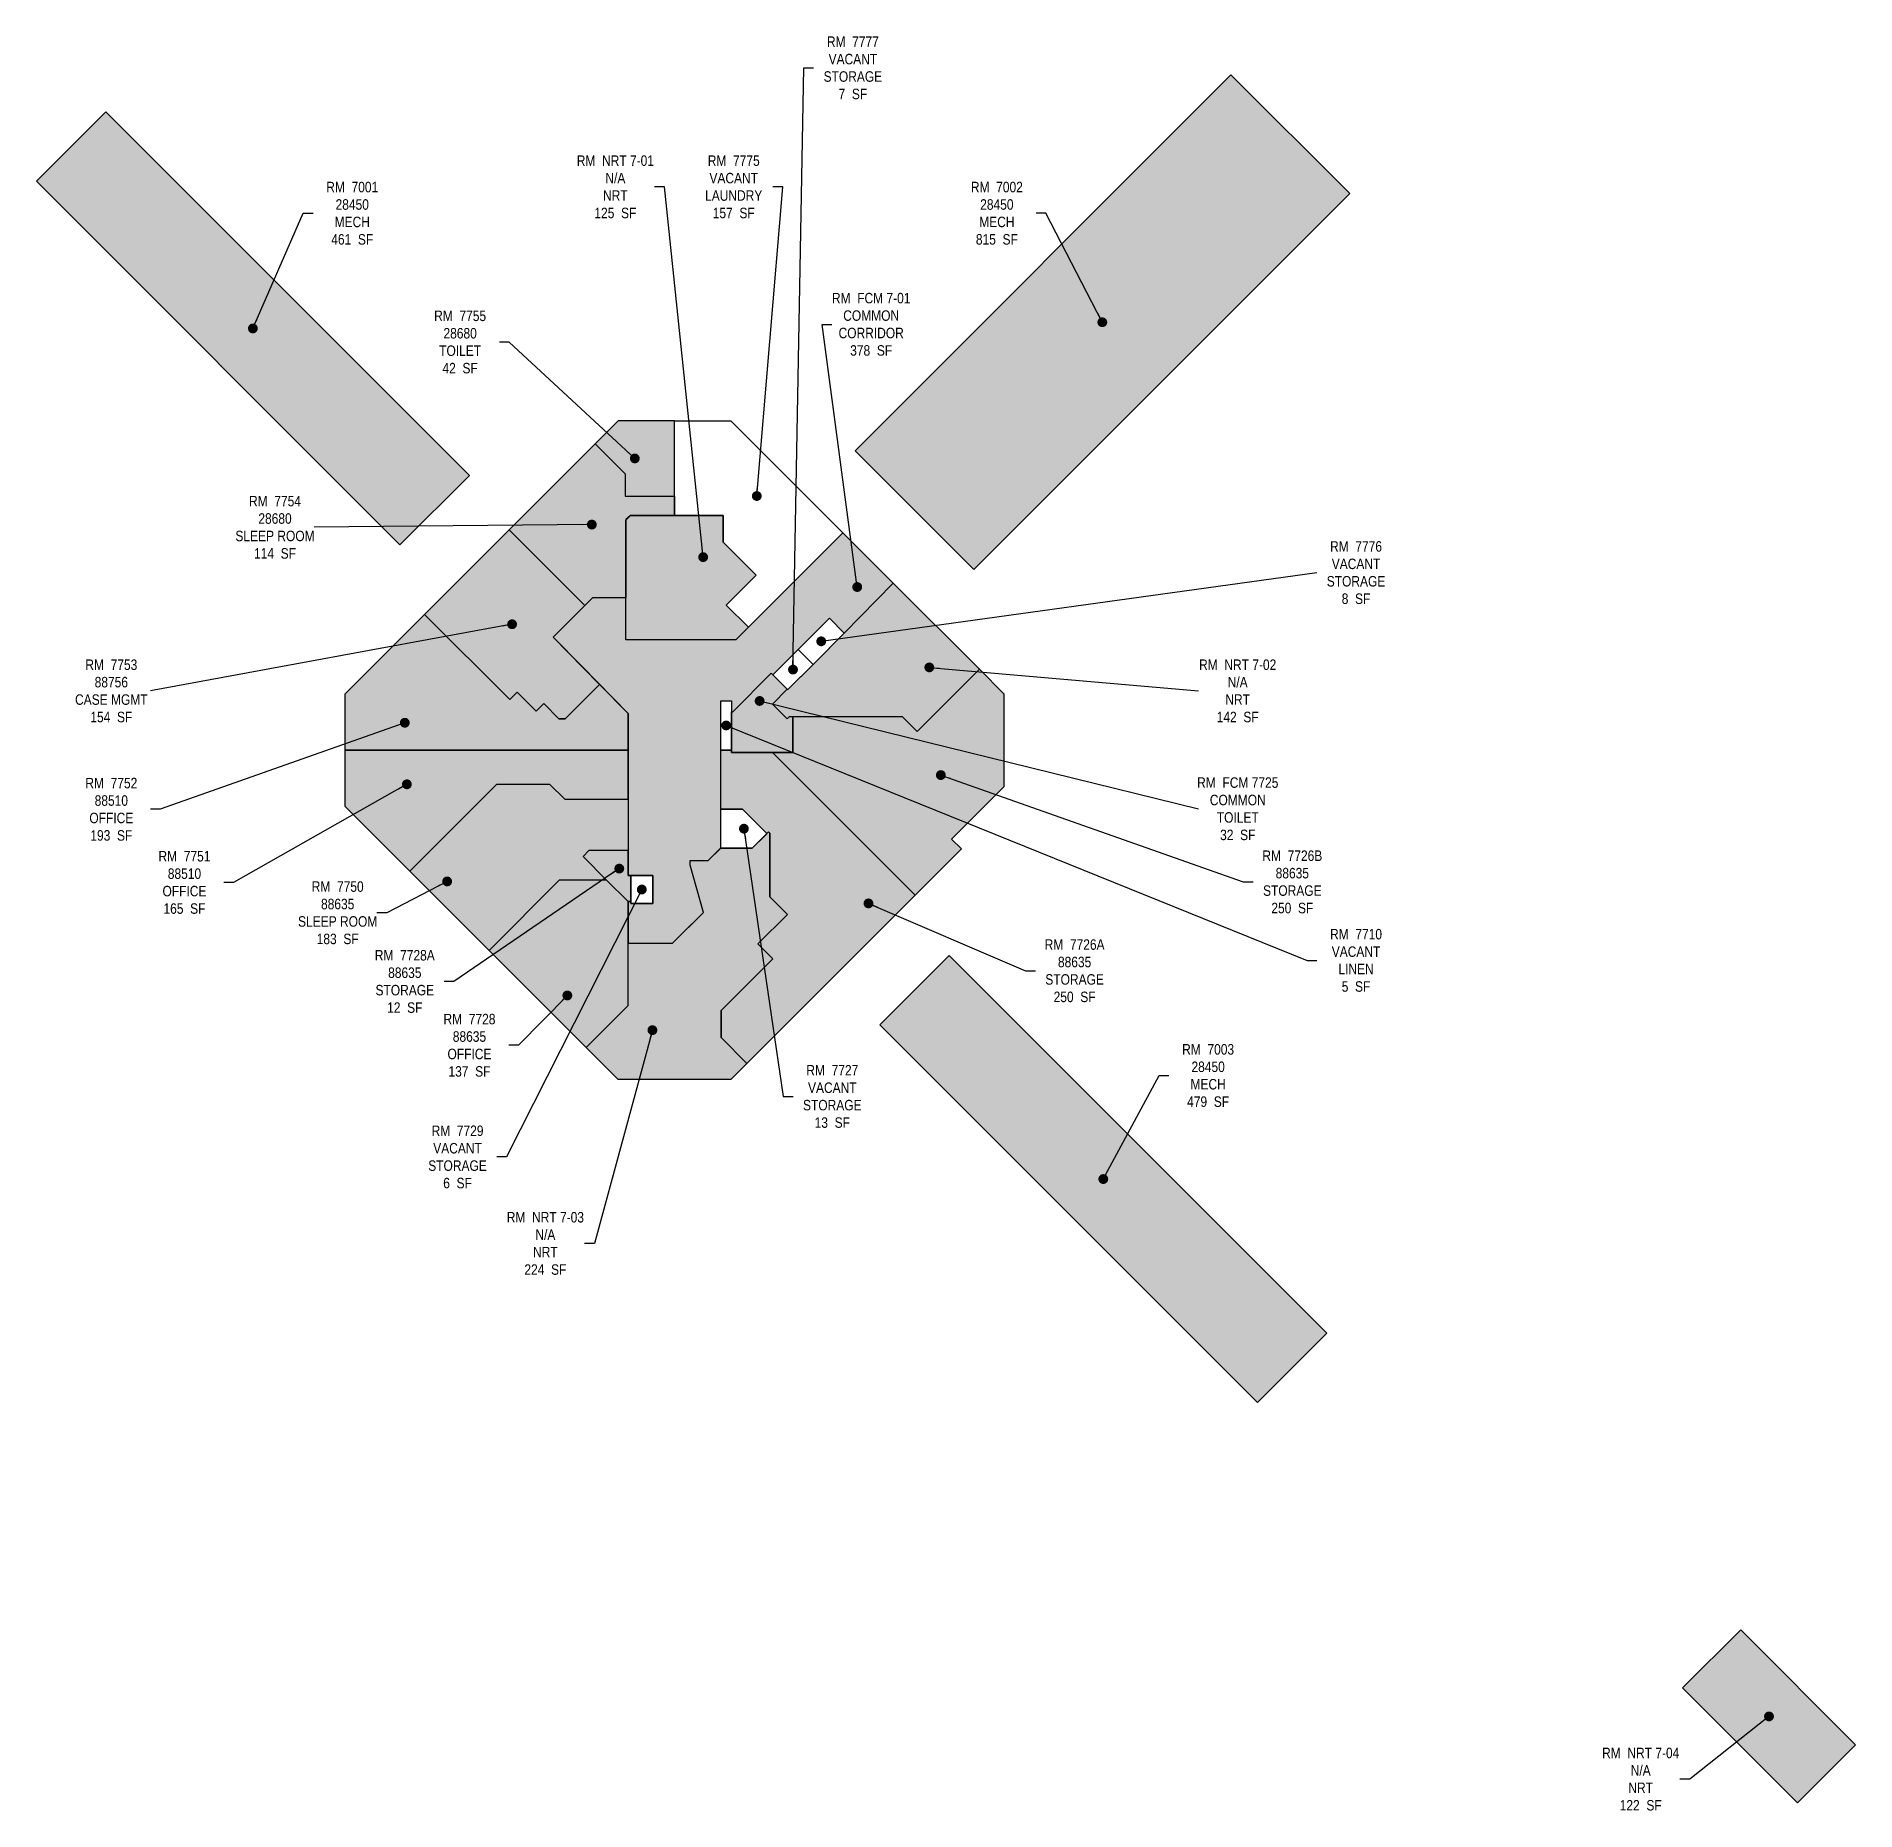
# Model space of a CAD drawing. Header units: inches. Extents: x -2599 to -512, y 340 to 2375.
import ezdxf

# ---------------------------------------------------------------- set-up
doc = ezdxf.new("R2010")
doc.units = ezdxf.units.IN
doc.header["$LTSCALE"] = 0.5
doc.header["$MEASUREMENT"] = 0
for name, color, linetype in [('0-LABEL', 3, 'Continuous'), ('1-NRT', 200, 'Continuous'), ('1-NRT-PTN', 253, 'Continuous'), ('2-BCM', 140, 'Continuous'), ('3-FCM', 190, 'Continuous'), ('3-FCM-PTN', 9, 'Continuous'), ('4-OCC', 6, 'Continuous'), ('4-OCC-PTN', 95, 'Continuous'), ('4-VACANT', 60, 'Continuous')]:
    doc.layers.add(name, color=color, linetype=linetype)
doc.styles.add('ArialN', font='ARIALN.TTF')
doc.dimstyles.new('AB-120', dxfattribs={"dimscale": 120, "dimtxt": 0.125, "dimasz": 0.09375, "dimexe": 0.0625, "dimexo": 0.125, "dimgap": 0.375, "dimtad": 0, "dimtih": 1, "dimtoh": 1, "dimdec": 4, "dimrnd": 0.0625, "dimzin": 0, "dimdsep": 46, "dimlunit": 4, "dimtxsty": 'ArialN', "dimblk": 'ARCHTICK', "dimcen": 0.09375, "dimclrd": 256, "dimclre": 256, "dimclrt": 256, "dimadec": 0, "dimazin": 0, "dimtfac": 1, "dimtdec": 4, "dimtofl": 0, "dimtmove": 2, "dimatfit": 3, "dimldrblk": 'DOT', "dimfxl": 0, "dimfrac": 2, "dimtolj": 1, "dimtzin": 0, "dimlwd": -1, "dimlwe": -1, "dimarcsym": 0})

# ---------------------------------------------------------------- blocks, each defined once
blk = doc.blocks.new('_ArchTick')
at = {"const_width": 0.15}
blk.add_lwpolyline([(-0.5, -0.5), (0.5, 0.5)], dxfattribs=at)
blk = doc.blocks.new('_Dot')
at = {"lineweight": -2}
blk.add_line((-0.5, 0), (-1, 0), dxfattribs=at)
at = {"const_width": 0.5}
blk.add_lwpolyline([(-0.25, 0, 1), (0.25, 0, 1)], format="xyb", close=True, dxfattribs=at)

msp = doc.modelspace()

# ---------------------------------------------------------------- hatches: boundary and pattern name
at = {"layer": '1-NRT-PTN'}
for points in [[(-1917.6, 1825.1), (-1923, 1819.7), (-1923, 1682.7), (-1796.6, 1682.7), (-1782.2, 1697.1), (-1807.7, 1722.5), (-1773.4, 1756.8), (-1811.1, 1794.5), (-1811.1, 1825.1)], [(-1616.1, 1747.6), (-1672.3, 1690.4), (-1672.3, 1690.4), (-1706.2, 1656.4), (-1737.2, 1625.5), (-1737.7, 1626), (-1754.7, 1609), (-1737.7, 1592.1), (-1735.1, 1594.7), (-1606, 1594.7), (-1588.8, 1577.4), (-1517.3, 1648.9)], [(-1757.5, 1387.9), (-1757.5, 1460.9), (-1759.1, 1462.4), (-1762.8, 1458.7), (-1777.8, 1443.7), (-1814.1, 1443.7), (-1828.4, 1429.4), (-1849, 1429.4), (-1849, 1424.1), (-1833.9, 1370), (-1859.4, 1344.5), (-1869.3, 1334.6), (-1920.4, 1334.6), (-1920.4, 1263.1), (-1968.5, 1215), (-1931.7, 1178.2), (-1802.4, 1178.2), (-1784, 1196.6), (-1813.7, 1226.3), (-1813.7, 1257.4), (-1754.3, 1316.8), (-1771.3, 1333.8), (-1737.3, 1367.7)], [(-643.8, 547.1), (-710.6, 480.3), (-578.7, 348.4), (-511.9, 415.2)]]:
    msp.add_hatch(color=256, dxfattribs=at).paths.add_polyline_path(points)
at = {"layer": '3-FCM-PTN'}
for points in [[(-1892, 1380.2), (-1917.2, 1380.2), (-1917.2, 1382.4), (-1920.4, 1382.4), (-1920.4, 1334.6), (-1869.3, 1334.6), (-1833.9, 1370), (-1849, 1424.1), (-1849, 1429.4), (-1828.4, 1429.4), (-1813.8, 1443.7), (-1813.8, 1612.7), (-1801.8, 1612.7), (-1801.8, 1600.1), (-1800.2, 1600.1), (-1756, 1644.3), (-1754.1, 1642.5), (-1689.2, 1707.4), (-1672.3, 1690.4), (-1616.1, 1747.6), (-1673.9, 1805.4), (-1782.2, 1697.1), (-1796.6, 1682.7), (-1923, 1682.7), (-1923, 1730.7), (-1961.2, 1730.9), (-2006.3, 1685.7), (-1973.5, 1652.4), (-1920.3, 1598.2), (-1920.3, 1590.7), (-1920.3, 1412.2), (-1892, 1412.2)], [(-1731.3, 1594.7), (-1731.3, 1553.4), (-1801.8, 1553.4), (-1801.8, 1600.1), (-1800.2, 1600.1), (-1756, 1644.3), (-1737.7, 1626), (-1754.7, 1609), (-1737.7, 1592.1), (-1736.5, 1593.2), (-1735.1, 1594.7)]]:
    msp.add_hatch(color=256, dxfattribs=at).paths.add_polyline_path(points)
at = {"layer": '4-OCC-PTN'}
for color, points in [(55, [(-1092.4, 2194.5), (-1228.6, 2330.6), (-1659.9, 1899.3), (-1523.8, 1763.2)]), (55, [(-2519.6, 2288.2), (-2599.2, 2208.7), (-2182, 1791.5), (-2102.4, 1871)]), (132, [(-1867, 1847.3), (-1867, 1934), (-1931.7, 1934), (-1958.1, 1907.5), (-1923.7, 1872.9), (-1923.7, 1847.3)]), (132, [(-2056.7, 1808.9), (-1958.1, 1907.5), (-1923.7, 1872.9), (-1923.7, 1847.3), (-1867, 1847.3), (-1867, 1825.1), (-1917.6, 1825.1), (-1923, 1820.6), (-1923, 1730.7), (-1961.2, 1730.9), (-1969.9, 1722.1)]), (193, [(-2153.8, 1711.8), (-2245.3, 1620.4), (-2245.2, 1597.8), (-2245.2, 1556.1), (-1920.3, 1556.1), (-1920.3, 1598.2), (-1953, 1631.5), (-1992.4, 1592.1), (-1999.8, 1592.1), (-2017, 1609.6), (-2025.7, 1600.9), (-2047.4, 1622.6), (-2055.9, 1614)]), (131, [(-1590.9, 1389.7), (-1537.8, 1442.7), (-1549.2, 1454), (-1489.1, 1514.1), (-1489.1, 1620.7), (-1517.3, 1648.9), (-1588.8, 1577.4), (-1606, 1594.7), (-1731.3, 1594.7), (-1731.3, 1553.4), (-1754.6, 1553.4)]), (193, [(-1920.3, 1556.1), (-2245.2, 1556.1), (-2245.3, 1491.8), (-2170.8, 1417.3), (-2071, 1517.1), (-2034.8, 1517.1), (-2010.3, 1517.1), (-1993, 1499.8), (-1920.3, 1499.8)]), (131, [(-1754.6, 1553.4), (-1801.8, 1553.4), (-1801.8, 1556.1), (-1813.8, 1556.1), (-1813.8, 1488.3), (-1788.9, 1488.3), (-1761, 1460.5), (-1759.1, 1462.4), (-1757.5, 1460.9), (-1757.5, 1387.9), (-1737.3, 1367.7), (-1771.3, 1333.8), (-1754.3, 1316.8), (-1813.7, 1257.4), (-1813.7, 1226.3), (-1784, 1196.6), (-1590.9, 1389.7)]), (131, [(-1920.3, 1499.8), (-1993, 1499.8), (-2010.3, 1517.1), (-2034.8, 1517.1), (-2071, 1517.1), (-2170.8, 1417.3), (-2079.8, 1326.3), (-1999.2, 1406.9), (-1944.9, 1406.9), (-1972, 1434.1), (-1965.3, 1440.8), (-1920.3, 1440.8)]), (131, [(-1920.3, 1440.8), (-1965.3, 1440.8), (-1972, 1434.1), (-1944.9, 1406.9), (-1920.4, 1382.4), (-1917.2, 1382.4), (-1917.2, 1412.2), (-1920.3, 1412.2)]), (131, [(-1999.2, 1406.9), (-2079.8, 1326.3), (-1968.5, 1215), (-1920.4, 1263.1), (-1920.4, 1382.4), (-1944.9, 1406.9)]), (55, [(-1552.1, 1320.6), (-1631.6, 1241.1), (-1198.2, 807.6), (-1118.6, 887.2)])]:
    msp.add_hatch(color=color, dxfattribs=at).paths.add_polyline_path(points)
h = msp.add_hatch(color=22, dxfattribs=at)
h.dxf.hatch_style = 1
h.paths.add_polyline_path([(-1992.4, 1592.1), (-1953, 1631.5), (-1971.4, 1650.3), (-2006.3, 1685.7), (-1969.9, 1722.1), (-2056.7, 1808.9), (-2153.8, 1711.8), (-2055.9, 1614), (-2047.4, 1622.6), (-2025.7, 1600.9), (-2017, 1609.6), (-1999.8, 1592.1)])

# ---------------------------------------------------------------- linework, layer by layer
at = {"layer": '0-LABEL'}
msp.add_lwpolyline([(-1920.3, 1499.8), (-1920.3, 1440.8), (-1965.3, 1440.8), (-1972, 1434.1), (-1944.9, 1406.9), (-1999.2, 1406.9), (-2079.8, 1326.3), (-2170.8, 1417.3), (-2071, 1517.1), (-2010.3, 1517.1), (-1993, 1499.8)], close=True, dxfattribs=at)
at = {"layer": '1-NRT'}
for points in [[(-1923, 1819.7), (-1917.6, 1825.1), (-1811.1, 1825.1), (-1811.1, 1794.5), (-1773.4, 1756.8), (-1807.7, 1722.5), (-1782.2, 1697.1), (-1796.6, 1682.7), (-1923, 1682.7), (-1923, 1819.7)], [(-1706.2, 1656.4), (-1706.2, 1656.4), (-1737.2, 1625.5), (-1737.7, 1626), (-1754.7, 1609), (-1737.7, 1592.1), (-1735.1, 1594.7), (-1606, 1594.7), (-1588.8, 1577.4), (-1517.3, 1648.9), (-1616.1, 1747.6), (-1672.3, 1690.4), (-1672.3, 1690.4), (-1706.2, 1656.4)], [(-1833.9, 1370), (-1849, 1424.1), (-1849, 1429.4), (-1828.4, 1429.4), (-1814.1, 1443.7), (-1777.8, 1443.7), (-1762.8, 1458.7), (-1759.1, 1462.4), (-1757.5, 1460.9), (-1757.5, 1387.9), (-1737.3, 1367.7), (-1771.3, 1333.8), (-1754.3, 1316.8), (-1813.7, 1257.4), (-1813.7, 1226.3), (-1784, 1196.6), (-1802.4, 1178.2), (-1931.7, 1178.2), (-1968.5, 1215), (-1920.4, 1263.1), (-1920.4, 1334.6), (-1920.4, 1334.6), (-1920.4, 1334.6), (-1869.3, 1334.6), (-1859.4, 1344.5), (-1833.9, 1370)]]:
    msp.add_lwpolyline(points, dxfattribs=at)
msp.add_lwpolyline([(-511.9, 415.2), (-578.7, 348.4), (-710.6, 480.3), (-643.8, 547.1)], close=True, dxfattribs=at)
at = {"layer": '2-BCM'}
for points in [[(-1228.6, 2330.6), (-1659.9, 1899.3), (-1523.8, 1763.2), (-1092.4, 2194.5)], [(-2182, 1791.5), (-2102.4, 1871), (-2519.6, 2288.2), (-2599.2, 2208.7)], [(-1198.2, 807.6), (-1118.6, 887.2), (-1552.1, 1320.6), (-1631.6, 1241.1)]]:
    msp.add_lwpolyline(points, close=True, dxfattribs=at)
at = {"layer": '3-FCM'}
for points in [[(-1892, 1380.2), (-1917.2, 1380.2), (-1917.2, 1382.4), (-1920.4, 1382.4), (-1920.4, 1334.6), (-1869.3, 1334.6), (-1833.9, 1370), (-1849, 1424.1), (-1849, 1429.4), (-1828.4, 1429.4), (-1813.8, 1443.7), (-1813.8, 1612.7), (-1801.8, 1612.7), (-1801.8, 1600.1), (-1800.2, 1600.1), (-1756, 1644.3), (-1754.1, 1642.5), (-1689.2, 1707.4), (-1672.3, 1690.4), (-1616.1, 1747.6), (-1673.9, 1805.4), (-1782.2, 1697.1), (-1796.6, 1682.7), (-1923, 1682.7), (-1923, 1730.7), (-1961.2, 1730.9), (-2006.3, 1685.7), (-1973.5, 1652.4), (-1920.3, 1598.2), (-1920.3, 1590.7), (-1920.3, 1412.2), (-1892, 1412.2)], [(-1731.3, 1594.7), (-1731.3, 1553.4), (-1801.8, 1553.4), (-1801.8, 1600.1), (-1800.2, 1600.1), (-1800.2, 1600.1), (-1756, 1644.3), (-1737.7, 1626), (-1754.7, 1609), (-1737.7, 1592.1), (-1736.5, 1593.2), (-1735.1, 1594.7)]]:
    msp.add_lwpolyline(points, close=True, dxfattribs=at)
at = {"layer": '4-OCC'}
for points in [[(-1867, 1847.3), (-1867, 1934), (-1931.7, 1934), (-1958.1, 1907.5), (-1923.7, 1872.9), (-1923.7, 1847.3)], [(-2056.7, 1808.9), (-1958.1, 1907.5), (-1923.7, 1872.9), (-1923.7, 1847.3), (-1867, 1847.3), (-1867, 1825.1), (-1917.6, 1825.1), (-1923, 1820.6), (-1923, 1730.7), (-1961.2, 1730.9), (-1969.9, 1722.1)], [(-1992.4, 1592.1), (-1953, 1631.5), (-1971.4, 1650.3), (-1971.4, 1650.3), (-2006.3, 1685.7), (-1969.9, 1722.1), (-2056.7, 1808.9), (-2153.8, 1711.8), (-2055.9, 1614), (-2047.4, 1622.6), (-2025.7, 1600.9), (-2017, 1609.6), (-1999.8, 1592.1)], [(-1754.6, 1553.4), (-1731.3, 1553.4), (-1731.3, 1594.7), (-1731.3, 1594.7), (-1606, 1594.7), (-1588.8, 1577.4), (-1588.8, 1577.4), (-1588.8, 1577.4), (-1517.3, 1648.9), (-1489.1, 1620.7), (-1489.1, 1514.1), (-1549.2, 1454), (-1537.8, 1442.7), (-1590.9, 1389.7), (-1754.6, 1553.4)], [(-1813.8, 1556.1), (-1801.8, 1556.1), (-1801.8, 1553.4), (-1754.6, 1553.4), (-1590.9, 1389.7), (-1784, 1196.6), (-1813.7, 1226.3), (-1813.7, 1257.4), (-1754.3, 1316.8), (-1771.3, 1333.8), (-1737.3, 1367.7), (-1757.5, 1387.9), (-1757.5, 1460.9), (-1759.1, 1462.4), (-1761, 1460.5), (-1788.9, 1488.3), (-1813.8, 1488.3)], [(-1920.3, 1440.8), (-1965.3, 1440.8), (-1972, 1434.1), (-1944.9, 1406.9), (-1920.4, 1382.4), (-1917.2, 1382.4), (-1917.2, 1412.2), (-1920.3, 1412.2)]]:
    msp.add_lwpolyline(points, close=True, dxfattribs=at)
for points in [[(-2153.8, 1711.8), (-2245.3, 1620.4), (-2245.2, 1597.8), (-2245.2, 1556.1), (-1920.3, 1556.1), (-1920.3, 1598.2), (-1953, 1631.5), (-1992.4, 1592.1), (-1999.8, 1592.1), (-2017, 1609.6), (-2025.7, 1600.9), (-2047.4, 1622.6), (-2055.9, 1614), (-2153.8, 1711.8), (-2245.3, 1620.4)], [(-1920.3, 1556.1), (-2245.2, 1556.1), (-2245.3, 1491.8), (-2170.8, 1417.3), (-2071, 1517.1), (-2034.8, 1517.1), (-2010.3, 1517.1), (-1993, 1499.8), (-1920.3, 1499.8), (-1920.3, 1556.1)], [(-1999.2, 1406.9), (-2079.8, 1326.3), (-1968.5, 1215), (-1920.4, 1263.1), (-1920.4, 1382.4), (-1944.9, 1406.9), (-1999.2, 1406.9)]]:
    msp.add_lwpolyline(points, dxfattribs=at)
at = {"layer": '4-VACANT'}
for points in [[(-1782.2, 1697.1), (-1807.7, 1722.5), (-1773.4, 1756.8), (-1811.1, 1794.5), (-1811.1, 1794.5), (-1811.1, 1825.1), (-1867, 1825.1), (-1867, 1934), (-1825, 1934), (-1802.4, 1934), (-1673.9, 1805.4), (-1782.2, 1697.1)], [(-1725.1, 1671.5), (-1708.1, 1654.5), (-1672.3, 1690.4), (-1689.2, 1707.4), (-1725.1, 1671.5)], [(-1725.1, 1671.5), (-1708.1, 1654.5), (-1672.3, 1690.4), (-1689.2, 1707.4), (-1725.1, 1671.5)], [(-1725.1, 1671.5), (-1708.1, 1654.5), (-1672.3, 1690.4), (-1689.2, 1707.4), (-1725.1, 1671.5)], [(-1813.8, 1612.7), (-1801.8, 1612.7), (-1801.8, 1600.1), (-1801.8, 1597.5), (-1801.8, 1556.1), (-1813.8, 1556.1), (-1813.8, 1612.7)], [(-1813.8, 1488.3), (-1788.9, 1488.3), (-1761, 1460.5), (-1777.8, 1443.7), (-1813.8, 1443.7), (-1813.8, 1488.3)], [(-1892, 1412.2), (-1917.2, 1412.2), (-1917.2, 1380.2), (-1892, 1380.2), (-1892, 1412.2)]]:
    msp.add_lwpolyline(points, dxfattribs=at)
msp.add_lwpolyline([(-1754.1, 1642.5), (-1741.2, 1629.5), (-1737.7, 1626), (-1737.2, 1625.5), (-1708.1, 1654.5), (-1725.1, 1671.5)], close=True, dxfattribs=at)

# ---------------------------------------------------------------- texts
at = {"layer": '0-LABEL', "char_height": 12, "attachment_point": 5, "style": 'ArialN'}
for s, insert in [('RM  7777\\PVACANT\\PSTORAGE\\P7  SF', (-1662.4, 2338.7)), ('RM  NRT 7-01\\PN/A\\PNRT\\P125  SF', (-1934.9, 2202.2)), ('RM  7775\\PVACANT\\PLAUNDRY\\P157  SF', (-1799.1, 2202.2)), ('RM  7001\\P28450\\PMECH\\P461  SF', (-2236.8, 2171.9)), ('RM  7002\\P28450\\PMECH\\P815  SF', (-1497.2, 2171.9)), ('RM  FCM 7-01\\PCOMMON\\PCORRIDOR\\P378  SF', (-1641.4, 2044.5)), ('RM  7755\\P28680\\PTOILET\\P42  SF', (-2113, 2024.2)), ('RM  7754\\P28680\\PSLEEP ROOM\\P114  SF', (-2325.4, 1811.7)), ('RM  7776\\PVACANT\\PSTORAGE\\P8  SF', (-1085.1, 1759.7)), ('RM  7753\\P88756\\PCASE MGMT\\P154  SF', (-2513.2, 1624)), ('RM  NRT 7-02\\PN/A\\PNRT\\P142  SF', (-1220.9, 1624)), ('RM  7752\\P88510\\POFFICE\\P193  SF', (-2513.2, 1488.2)), ('RM  FCM 7725\\PCOMMON\\PTOILET\\P32  SF', (-1220.8, 1488.8)), ('RM  7751\\P88510\\POFFICE\\P165  SF', (-2429.3, 1404.3)), ('RM  7726B\\P88635\\PSTORAGE\\P250  SF', (-1158.2, 1404.9)), ('RM  7750\\P88635\\PSLEEP ROOM\\P183  SF', (-2253.5, 1369.5)), ('RM  7726A\\P88635\\PSTORAGE\\P250  SF', (-1408, 1303)), ('RM  7710\\PVACANT\\PLINEN\\P5  SF', (-1085.1, 1314.9)), ('RM  7728A\\P88635\\PSTORAGE\\P12  SF', (-2176.5, 1290.7)), ('RM  7728\\P88635\\POFFICE\\P137  SF', (-2102.3, 1217.5)), ('RM  7003\\P28450\\PMECH\\P479  SF', (-1254.8, 1182.8)), ('RM  7727\\PVACANT\\PSTORAGE\\P13  SF', (-1686, 1158.8)), ('RM  7729\\PVACANT\\PSTORAGE\\P6  SF', (-2116, 1089.4)), ('RM  NRT 7-03\\PN/A\\PNRT\\P224  SF', (-2015.2, 990.2)), ('RM  NRT 7-04\\PN/A\\PNRT\\P122  SF', (-758.5, 375.7))]:
    msp.add_mtext(s, dxfattribs=dict(at, insert=insert))

# ---------------------------------------------------------------- leaders
at = {"layer": '0-LABEL', "annotation_type": 0, "has_hookline": 1}
for points, hookline_direction, text_width in [([(-1731.1, 1648.5), (-1718.7, 2338.7), (-1707.4, 2338.7)], 0, 65.9), ([(-1834.2, 1777.5), (-1878.7, 2202.2), (-1889.9, 2202.2)], 1, 85), ([(-1772.6, 1847.6), (-1742.9, 2202.2), (-1754.1, 2202.2)], 1, 64.6), ([(-2350.8, 2039.8), (-2293.1, 2171.9), (-2281.8, 2171.9)], 0, 56), ([(-1376.2, 2046.9), (-1441, 2171.9), (-1452.2, 2171.9)], 1, 57.8), ([(-1657.4, 1743.2), (-1697.7, 2044.5), (-1686.4, 2044.5)], 0, 86.5), ([(-1912.6, 1890.7), (-2056.7, 2024.2), (-2068, 2024.2)], 1, 58), ([(-1961.9, 1814.8), (-2280.4, 1811.7)], 1, 89.3), ([(-1698.7, 1680.9), (-1130.1, 1759.7)], 0, 65.9), ([(-2053.4, 1700.5), (-2468.2, 1624)], 1, 82.3), ([(-1574.7, 1651), (-1265.9, 1624)], 0, 86.8), ([(-1769.4, 1612.5), (-1265.8, 1488.8)], 0, 91.6), ([(-2176.5, 1587.5), (-2457, 1488.2), (-2468.2, 1488.2)], 1, 57.8), ([(-1807.8, 1584.4), (-1141.3, 1314.9), (-1130.1, 1314.9)], 0, 57.9), ([(-1561.5, 1527.5), (-1214.5, 1404.9), (-1203.2, 1404.9)], 0, 67), ([(-2174.1, 1516.9), (-2373.1, 1404.3), (-2384.3, 1404.3)], 1, 56), ([(-1787.4, 1466), (-1742.2, 1158.8), (-1731, 1158.8)], 0, 65.9), ([(-1930.4, 1420.2), (-2120.3, 1290.7), (-2131.5, 1290.7)], 1, 67.7), ([(-2127.9, 1405.5), (-2197.2, 1369.5), (-2208.5, 1369.5)], 1, 89.3), ([(-1904.6, 1396.2), (-2059.7, 1089.4), (-2071, 1089.4)], 1, 65.9), ([(-1644.5, 1380.3), (-1464.3, 1303), (-1453, 1303)], 0, 67.7), ([(-1990, 1274.7), (-2046.1, 1217.5), (-2057.3, 1217.5)], 1, 57.9), ([(-1892.4, 1234.9), (-1959, 990.2), (-1970.2, 990.2)], 1, 86.9), ([(-1375.1, 1064.1), (-1311, 1182.8), (-1299.8, 1182.8)], 0, 57.9), ([(-611.3, 447.7), (-702.2, 375.7), (-713.5, 375.7)], 1, 86.9)]:
    msp.add_leader(points, dimstyle='AB-120', dxfattribs=dict(at, hookline_direction=hookline_direction, text_width=text_width))

doc.saveas('drawing.dxf')
